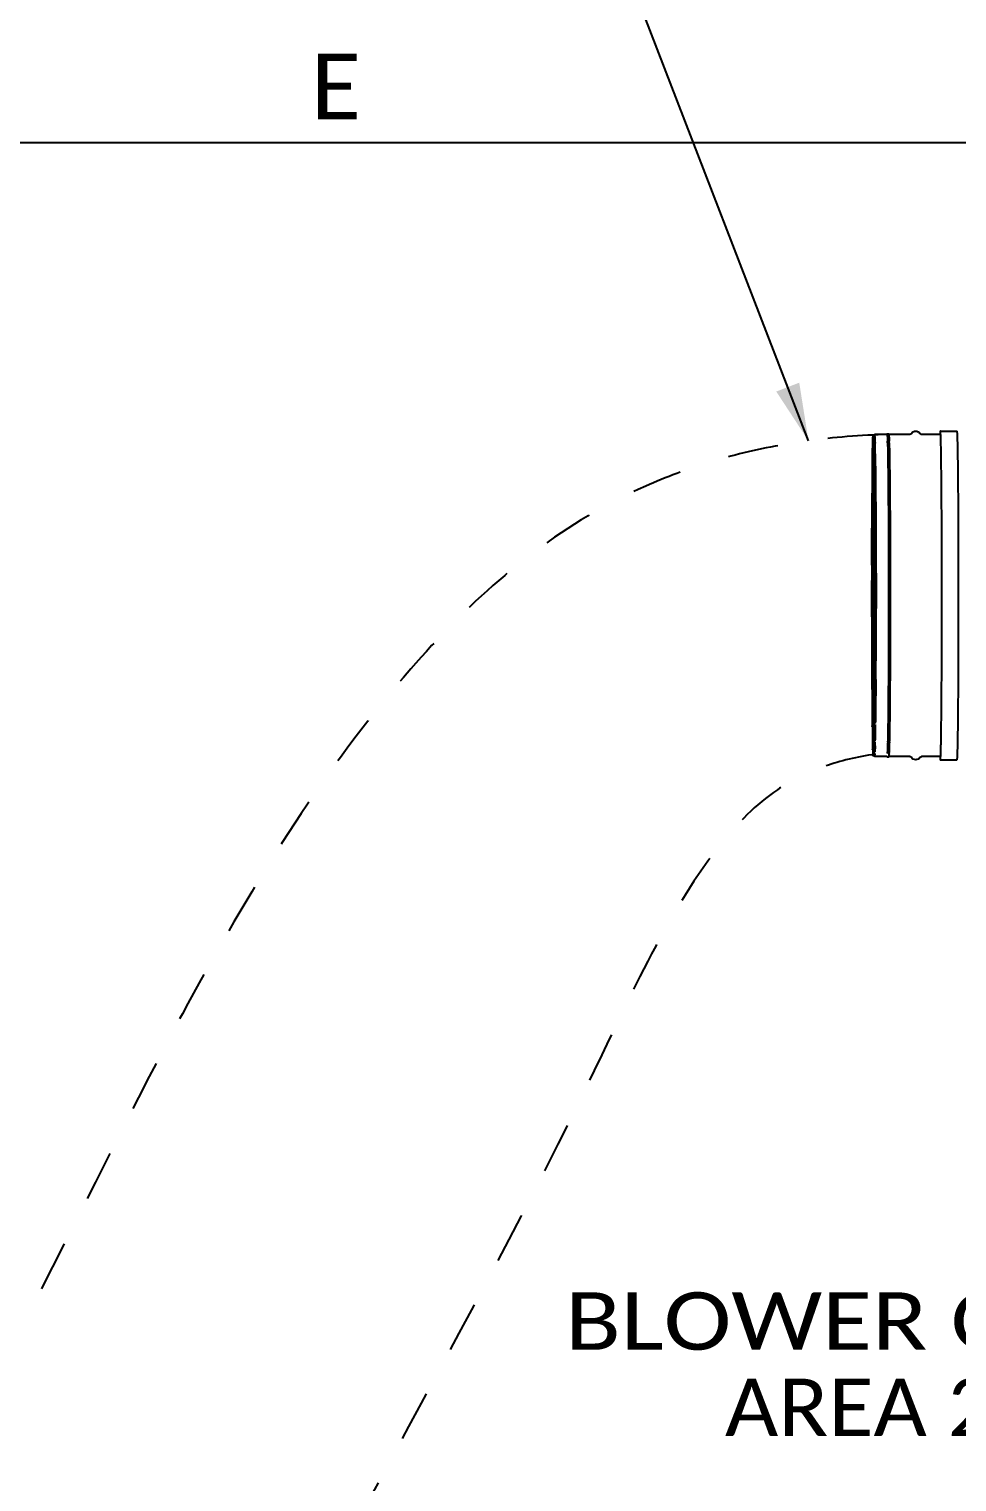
# Model space of a CAD drawing. Header units: millimetres. Extents: x 6781 to 13993, y -7973 to 4183.
# Drawn here: x 8142 to 8706, y -5267 to -4383 of the extents above; entities that cross this region are included whole.
import ezdxf
from ezdxf.enums import TextEntityAlignment as Align

# ---------------------------------------------------------------- set-up
doc = ezdxf.new("R2010")
doc.units = ezdxf.units.MM
doc.header["$LTSCALE"] = 307.34
doc.header["$PDMODE"] = 3
doc.header["$PDSIZE"] = 8
doc.linetypes.add('DASHED', pattern=[0.2, 0.1, -0.1])
doc.layers.get('0').update_dxf_attribs({"linetype": 'CONTINUOUS'})
doc.layers.get('Defpoints').update_dxf_attribs({"linetype": 'CONTINUOUS'})
doc.styles.get("Standard").update_dxf_attribs({"font": 'calibri.ttf'})
doc.dimstyles.new('DIMSTYLE_1', dxfattribs={"dimtxt": 40, "dimasz": 35, "dimexe": 1.5, "dimexo": 1, "dimgap": 1, "dimtad": 1, "dimdsep": 46, "dimtxsty": 'Standard', "dimblk": '_FILLED', "dimblk1": '_FILLED', "dimblk2": '_FILLED', "dimcen": 0.09, "dimazin": 2, "dimtp": 0.01, "dimtm": 0.01, "dimtfac": 1, "dimtofl": 0, "dimtmove": 0, "dimatfit": 3, "dimldrblk": '_FILLED', "dimfxl": 1, "dimtolj": 1, "dimarcsym": 0})
doc.dimstyles.get("Standard").update_dxf_attribs({"dimtxt": 35, "dimasz": 35, "dimexe": 1.5, "dimexo": 1, "dimtad": 1, "dimdsep": 46, "dimtxsty": 'Standard', "dimblk": '_FILLED', "dimblk1": '_FILLED', "dimblk2": '_FILLED', "dimcen": 0.09, "dimazin": 2, "dimtol": 1, "dimtp": 0.01, "dimtm": 0.01, "dimtfac": 1, "dimtofl": 0, "dimtmove": 0, "dimatfit": 3, "dimldrblk": '_FILLED', "dimfxl": 1, "dimtolj": 1, "dimarcsym": 0})

# ---------------------------------------------------------------- blocks, each defined once
blk = doc.blocks.new('_FILLED')
at = {"color": 0, "linetype": 'ByBlock'}
blk.add_solid([(0, 0), (-1, 0.214), (-1, -0.214)], dxfattribs=at)
blk = doc.blocks.new('*D1028')
at = {"color": 0, "linetype": 'Continuous', "lineweight": -2}
for p, q in [((7456.82, -4743.03), (7456.82, -4450.82)), ((9166.46, -4452.32), (7491.82, -4452.32)), ((9201.46, -4688.32), (9201.46, -4450.82))]:
    blk.add_line(p, q, dxfattribs=at)
at = {"layer": 'Defpoints', "color": 0}
for p in [(7456.82, -4452.32), (9201.46, -4689.32), (7456.82, -4744.03)]:
    blk.add_point(p, dxfattribs=at)
at = {"color": 0, "linetype": 'ByBlock', "lineweight": -2, "xscale": 35, "yscale": 35, "zscale": 35, "rotation": 180}
blk.add_blockref('_FILLED', (7456.82, -4452.32), dxfattribs=at)
at = {"color": 0, "linetype": 'ByBlock', "lineweight": -2, "xscale": 35, "yscale": 35, "zscale": 35}
blk.add_blockref('_FILLED', (9201.46, -4452.32), dxfattribs=at)
at = {"color": 0, "insert": (8328.65, -4397.99), "char_height": 40, "attachment_point": 2, "line_spacing_factor": 0.9}
blk.add_mtext('\\A1;E', dxfattribs=at)

msp = doc.modelspace()

# ---------------------------------------------------------------- linework, layer by layer
at = {"color": 0, "linetype": 'Continuous'}
for p, q in [((8655.10063, -4631.56689), (8655.10061, -4631.56916)), ((8655.10061, -4631.56908), (8655.85491, -4805.98209)), ((8655.31634, -4631.52052), (8655.14896, -4631.52052)), ((8655.31093, -4630.26174), (8655.31091, -4630.26391)), ((8655.31091, -4630.26393), (8656.00011, -4789.62294)), ((8663.93613, -4629.60557), (8656.29999, -4629.60557)), ((8656.31482, -4631.16681), (8656.32627, -4633.81258)), ((8656.39394, -4631.21537), (8656.31482, -4631.21537)), ((8656.38067, -4630.9919), (8656.38176, -4631.00241)), ((8656.38067, -4630.9971), (8656.38176, -4631.00241)), ((8656.39353, -4631.2081), (8656.39394, -4631.21537)), ((8656.39361, -4631.12601), (8656.39402, -4631.13069)), ((8656.45147, -4630.96015), (8656.44887, -4630.9137)), ((8677.83495, -4629.60557), (8664.9301, -4629.60557)), ((8696.29825, -4629.60557), (8684.76285, -4629.60557)), ((8696.29825, -4627.60557), (8706.29782, -4627.60557)), ((8654.91394, -4638.33157), (8654.91393, -4638.33384)), ((8654.91393, -4638.33376), (8655.68611, -4816.88171)), ((8655.12966, -4638.2852), (8654.96227, -4638.2852)), ((8655.54243, -4633.85895), (8655.54241, -4633.86112)), ((8655.54241, -4633.86114), (8656.1241, -4768.36143)), ((8656.52632, -4633.81258), (8655.59076, -4633.81258)), ((8656.42414, -4633.81258), (8656.45494, -4632.282)), ((8656.51748, -4632.41872), (8656.51187, -4632.2736)), ((8656.54632, -4634.76402), (8656.60335, -4647.94974)), ((8656.55457, -4634.76378), (8656.55597, -4634.81086)), ((8656.55518, -4634.5423), (8656.55659, -4634.58682)), ((8656.55659, -4634.58682), (8656.56644, -4634.90552)), ((8656.58696, -4634.80994), (8656.58557, -4634.76286)), ((8656.58766, -4634.58314), (8656.58627, -4634.53386)), ((8656.59738, -4634.93492), (8656.58766, -4634.58314)), ((8656.69141, -4639.04104), (8656.68606, -4638.77158)), ((8654.74512, -4649.23338), (8655.49942, -4823.64639)), ((8654.74522, -4649.23338), (8654.74514, -4649.2312)), ((8654.96085, -4649.18482), (8654.79347, -4649.18482)), ((8655.81951, -4647.99611), (8655.81949, -4647.99828)), ((8655.81949, -4647.9983), (8656.2025, -4736.55997)), ((8656.81249, -4647.94974), (8655.86784, -4647.94974)), ((8656.60545, -4647.94974), (8656.7236, -4642.07881)), ((8656.82341, -4648.90118), (8657.19838, -4735.60401)), ((8656.84325, -4648.78257), (8656.83034, -4647.77862)), ((8656.8431, -4648.94879), (8656.84244, -4648.90092)), ((8656.8439, -4648.83371), (8656.84325, -4648.78257)), ((8664.43123, -4647.87655), (8664.44415, -4648.88502)), ((8665.43129, -4647.87489), (8665.44425, -4648.88663)), ((8656.86386, -4658.25597), (8656.9078, -4656.0728)), ((8656.88636, -4652.41507), (8656.88339, -4652.15047)), ((8664.48361, -4652.204), (8664.4945, -4653.188)), ((8665.48363, -4652.20013), (8665.49453, -4653.18583)), ((8654.59995, -4665.59034), (8654.59993, -4665.59251)), ((8654.59993, -4665.59253), (8655.28913, -4824.95154)), ((8654.81566, -4665.54397), (8654.64828, -4665.54397)), ((8656.94626, -4677.30835), (8657.04335, -4672.48431)), ((8657.029, -4668.46352), (8657.02696, -4668.17588)), ((8657.05279, -4671.99244), (8657.04935, -4671.46117)), ((8664.62648, -4668.15891), (8664.63346, -4669.15191)), ((8665.6265, -4668.15799), (8665.63347, -4669.1507)), ((8654.47587, -4686.85404), (8654.47596, -4686.85185)), ((8654.47594, -4686.85404), (8655.05763, -4821.35433)), ((8654.69167, -4686.80548), (8654.52429, -4686.80548)), ((8657.02866, -4696.36073), (8657.13589, -4691.03238)), ((8657.13011, -4686.5377), (8657.12892, -4686.26164)), ((8664.72912, -4686.39053), (8664.7331, -4687.3249)), ((8665.72911, -4686.38621), (8665.73311, -4687.32499)), ((8664.79209, -4706.32415), (8664.79413, -4707.3298)), ((8665.7921, -4706.32517), (8665.79413, -4707.33107)), ((8654.39745, -4718.6555), (8654.39755, -4718.65331)), ((8654.39753, -4718.6555), (8654.78054, -4807.21717)), ((8654.61326, -4718.60694), (8654.44588, -4718.60694)), ((8657.11106, -4715.4131), (8657.19082, -4711.44966)), ((8664.81387, -4728.48494), (8664.81374, -4729.48724)), ((8665.81387, -4728.48501), (8665.81374, -4729.48732)), ((8656.20252, -4736.55783), (8656.20248, -4736.55997)), ((8656.24693, -4736.6042), (8657.20083, -4736.6042)), ((8656.98676, -4736.6042), (8657.11997, -4767.40547)), ((8657.01571, -4743.29763), (8657.15041, -4736.6042)), ((8657.2104, -4736.60523), (8657.21117, -4735.65285)), ((8657.21117, -4735.65285), (8657.21068, -4735.60421)), ((8657.21121, -4735.60883), (8657.21255, -4733.60173)), ((8664.81085, -4735.61688), (8664.81004, -4736.61444)), ((8665.81085, -4735.61559), (8665.81004, -4736.6127)), ((8664.78186, -4753.3247), (8664.77923, -4754.33872)), ((8665.78185, -4753.33021), (8665.77923, -4754.34295)), ((8657.09811, -4762.35001), (8657.1522, -4759.66212)), ((8656.12411, -4768.35929), (8656.12408, -4768.36143)), ((8656.16852, -4768.40566), (8657.11851, -4768.40566)), ((8656.90836, -4768.40566), (8656.99598, -4788.66698)), ((8656.92036, -4771.18216), (8656.97624, -4768.40566)), ((8657.13084, -4768.50434), (8657.13492, -4767.53677)), ((8657.13311, -4767.44995), (8657.13331, -4767.40592)), ((8657.13492, -4767.53677), (8657.13511, -4767.49209)), ((8664.73482, -4767.47604), (8664.73054, -4768.49071)), ((8665.7348, -4767.48215), (8665.73053, -4768.49416)), ((8656.00012, -4789.6208), (8656.00009, -4789.62294)), ((8656.04453, -4789.66717), (8656.99323, -4789.66717)), ((8656.78436, -4789.66717), (8656.8487, -4804.54363)), ((8656.95175, -4788.66717), (8657.00161, -4788.66717)), ((8657.00113, -4790.50018), (8657.00686, -4789.75979)), ((8657.00686, -4789.75979), (8657.0144, -4788.76073)), ((8657.01383, -4788.71156), (8657.01419, -4788.6677)), ((8657.0144, -4788.76073), (8657.01474, -4788.71466)), ((8657.05154, -4783.41259), (8657.05334, -4783.13313)), ((8664.61424, -4788.73368), (8664.60653, -4789.75456)), ((8664.65317, -4783.10249), (8664.64677, -4784.088)), ((8665.61419, -4788.74383), (8665.6065, -4789.76177)), ((8665.65321, -4783.09934), (8665.64684, -4784.08112)), ((8656.82502, -4799.06669), (8656.97829, -4791.45036)), ((8654.78054, -4807.21725), (8654.78056, -4807.21503)), ((8654.82497, -4807.26141), (8654.99668, -4807.26141)), ((8655.85493, -4805.97995), (8655.855, -4805.98209)), ((8656.63917, -4806.02632), (8656.67975, -4815.40849)), ((8656.64727, -4807.89884), (8656.68495, -4806.02632)), ((8656.80656, -4805.02632), (8656.84332, -4805.02632)), ((8656.85729, -4805.07063), (8656.85778, -4805.02689)), ((8656.8583, -4805.21092), (8656.85881, -4805.16917)), ((8664.45691, -4805.31603), (8664.45677, -4805.30121)), ((8664.46009, -4805.03057), (8664.45682, -4805.3012)), ((8665.45649, -4805.31527), (8665.45646, -4805.31603)), ((8665.4601, -4805.03603), (8665.45672, -4805.31527)), ((8655.68613, -4816.87957), (8655.6862, -4816.88171)), ((8656.47037, -4816.92595), (8656.4953, -4822.69043)), ((8656.63775, -4815.92595), (8656.66864, -4815.92595)), ((8656.69109, -4815.97037), (8656.69201, -4815.92711)), ((8656.69187, -4816.14689), (8656.69278, -4816.10021)), ((8664.27568, -4816.92725), (8664.27109, -4817.14748)), ((8664.2955, -4815.93827), (8664.28842, -4816.29857)), ((8665.29571, -4815.93738), (8665.28819, -4816.32036)), ((8655.05763, -4821.3544), (8655.05764, -4821.35219)), ((8655.10205, -4821.39857), (8655.27376, -4821.39857)), ((8655.28914, -4824.9494), (8655.28911, -4824.95154)), ((8655.33355, -4824.99578), (8656.20518, -4824.99578)), ((8655.49942, -4823.6463), (8655.49944, -4823.64425)), ((8656.24077, -4823.99578), (8656.38308, -4823.99578)), ((8656.28368, -4823.69062), (8656.285, -4823.99558)), ((8663.86917, -4825.60557), (8656.29999, -4825.60557)), ((8656.32329, -4823.99744), (8656.32946, -4823.69062)), ((8656.51176, -4822.73541), (8656.51321, -4822.69274)), ((8656.51219, -4822.92934), (8656.51366, -4822.89157)), ((8677.83495, -4825.60557), (8664.9283, -4825.60557)), ((8696.29825, -4825.60557), (8684.76285, -4825.60557)), ((8696.29825, -4827.60557), (8706.29782, -4827.60557))]:
    msp.add_line(p, q, dxfattribs=at)
for centre, radius, start, end in [((8647.27754, -4631.93595), 9.15196, 5.25885462, 5.85459975), ((8645.2776, -4632.12279), 11.16061, 5.12406525, 5.27298453), ((8640.15517, -4631.57227), 16.3032, 4.08916033, 5.05797145), ((8629.92626, -4632.32013), 26.55941, 3.647021, 4.12484953), ((8618.37963, -4633.05711), 38.12953, 3.22251344, 3.64853962), ((8599.2019, -4634.12868), 57.33719, 2.80630225, 3.16785197), ((8598.63391, -4635.13857), 57.90409, 2.87730523, 3.06219516), ((8472.77927, -4639.36734), 183.86955, 1.80049534, 2.1657832), ((8379.64891, -4642.346), 277.04752, 1.61583172, 1.81106023), ((8368.55696, -4642.91303), 295.7475, 1.57276304, 1.76902455), ((8367.39407, -4642.95354), 297.91107, 1.57089677, 1.76383797), ((8654.17134, -4687.73326), 1.00625, 58.88967916, 59.7256874), ((8538.39818, -4817.98755), 125.81038, 357.64387587, 357.84747018), ((8533.4367, -4817.79509), 131.77558, 357.64810972, 357.86454808)]:
    msp.add_arc(centre, radius, start, end, dxfattribs=at)
at = {"color": 0, "linetype": 'DASHED'}
for points, knots in [([(8658.44382, -4629.87816), (8522.78364, -4635.1465), (8323.78752, -4782.40907), (8166.44823, -5127.96372), (7978.90648, -5464.55894), (7880.84616, -5676.14983), (7830.17542, -5928.27595)], [0, 0, 0, 0, 0.214246088, 0.52137558, 0.741763518, 1, 1, 1, 1]), ([(8656.80426, -4824.18231), (8611.43855, -4830.83184), (8548.90917, -4879.63691), (8472.5241, -5050.16598), (8371.7378, -5234.8536), (8268.91191, -5425.59254), (8178.52564, -5591.88891), (8117.80008, -5720.9756), (8085.90881, -5802.75432), (8052.58123, -5927.47281)], [0, 0, 0, 0, 0.087702869, 0.227471426, 0.449282825, 0.6375861, 0.778240428, 0.934240525, 1, 1, 1, 1])]:
    msp.add_open_spline(points, degree=3, knots=knots, dxfattribs=at)
at = {"color": 0, "linetype": 'Continuous'}
for points, knots in [([(8655.14889, -4631.52045), (8655.13664, -4631.52054), (8655.10905, -4631.52695), (8655.10088, -4631.55448), (8655.10063, -4631.56689)], [0, 0, 0, 0, 0.496659458, 1, 1, 1, 1]), ([(8655.31093, -4630.26174), (8655.31118, -4630.24925), (8655.31907, -4630.22142), (8655.34697, -4630.21533), (8655.35924, -4630.21534)], [0, 0, 0, 0, 0.504591305, 1, 1, 1, 1]), ([(8655.35924, -4630.21534), (8655.36671, -4630.21535), (8655.38285, -4630.21726), (8655.39849, -4630.22139), (8655.40677, -4630.22399)], [0, 0, 0, 0, 0.462336308, 1, 1, 1, 1]), ([(8655.40677, -4630.22399), (8655.42505, -4630.22971), (8655.51139, -4630.26642), (8655.58893, -4630.32025), (8655.64831, -4630.36494)], [0, 0, 0, 0, 0.204901856, 1, 1, 1, 1]), ([(8656.30002, -4629.60575), (8656.26322, -4629.60555), (8656.25678, -4629.8152), (8656.22697, -4629.91219), (8656.21651, -4630.01494)], [0, 0, 0, 0, 0.262733077, 1, 1, 1, 1]), ([(8656.3147, -4631.1667), (8656.31459, -4631.15623), (8656.31075, -4631.13284), (8656.30328, -4631.11054), (8656.29853, -4631.09843)], [0, 0, 0, 0, 0.446179095, 1, 1, 1, 1]), ([(8656.39489, -4630.13492), (8656.38303, -4630.00227), (8656.3421, -4629.87938), (8656.34693, -4629.60601), (8656.30002, -4629.60575)], [0, 0, 0, 0, 0.739530539, 1, 1, 1, 1]), ([(8656.30002, -4630.60572), (8656.33494, -4630.6059), (8656.34258, -4630.80249), (8656.37057, -4630.89499), (8656.38067, -4630.9919)], [0, 0, 0, 0, 0.263842787, 1, 1, 1, 1]), ([(8656.39402, -4631.13069), (8656.39957, -4631.19282), (8656.42434, -4631.4974), (8656.44232, -4631.80249), (8656.45532, -4632.04534)], [0, 0, 0, 0, 0.204128553, 1, 1, 1, 1]), ([(8656.51187, -4632.2736), (8656.50851, -4632.18779), (8656.49576, -4631.87036), (8656.48172, -4631.55299), (8656.47032, -4631.32147)], [0, 0, 0, 0, 0.270334989, 1, 1, 1, 1]), ([(8663.87132, -4629.62256), (8663.87511, -4629.61025), (8663.89805, -4629.52426), (8663.89349, -4629.43234), (8663.91691, -4629.36006)], [0, 0, 0, 0, 0.144974367, 1, 1, 1, 1]), ([(8663.91691, -4629.36006), (8663.93671, -4629.29898), (8664.08031, -4629.15572), (8664.27171, -4629.20408), (8664.38025, -4629.22496)], [0, 0, 0, 0, 0.367438297, 1, 1, 1, 1]), ([(8664.1002, -4630.01424), (8664.02471, -4629.94772), (8663.88247, -4629.64915), (8664.01263, -4629.97081), (8663.98771, -4630.09422), (8663.99884, -4630.20945)], [0, 0, 0, 0, 0.400187447, 0.539556311, 1, 1, 1, 1]), ([(8664.02666, -4630.56973), (8664.03125, -4630.64054), (8664.05163, -4630.97025), (8664.06881, -4631.30015), (8664.0808, -4631.55926)], [0, 0, 0, 0, 0.214802769, 1, 1, 1, 1]), ([(8664.0808, -4631.55926), (8664.08816, -4631.71824), (8664.12015, -4632.45938), (8664.14546, -4633.20079), (8664.1635, -4633.78319)], [0, 0, 0, 0, 0.2145426, 1, 1, 1, 1]), ([(8664.38025, -4629.22496), (8664.50219, -4629.24842), (8664.68141, -4629.31628), (8664.92912, -4629.38276), (8664.97236, -4629.53083), (8664.92944, -4629.57794), (8664.92288, -4629.60481)], [0, 0, 0, 0, 0.480948783, 0.776621391, 0.892897505, 1, 1, 1, 1]), ([(8664.92288, -4629.60481), (8664.90243, -4629.6885), (8665.0165, -4629.88582), (8664.99145, -4630.08848), (8665.00038, -4630.20365)], [0, 0, 0, 0, 0.427227856, 1, 1, 1, 1]), ([(8665.02909, -4630.57146), (8665.03404, -4630.64369), (8665.05412, -4630.97286), (8665.06982, -4631.30226), (8665.08168, -4631.55936)], [0, 0, 0, 0, 0.219548516, 1, 1, 1, 1]), ([(8665.08168, -4631.55936), (8665.08906, -4631.71949), (8665.12119, -4632.4608), (8665.14603, -4633.20242), (8665.16398, -4633.78386)], [0, 0, 0, 0, 0.216031524, 1, 1, 1, 1]), ([(8678.68609, -4629.11843), (8678.66126, -4629.16146), (8678.47677, -4629.43829), (8678.11804, -4629.60557), (8677.83495, -4629.60557)], [0, 0, 0, 0, 0.14928424, 1, 1, 1, 1]), ([(8678.68609, -4629.11843), (8679.18911, -4628.24702), (8681.29851, -4626.96481), (8683.40852, -4628.24672), (8683.91172, -4629.11843)], [0, 0, 0, 0, 0.499912444, 1, 1, 1, 1]), ([(8684.76285, -4629.60557), (8684.6472, -4629.60557), (8684.30895, -4629.5482), (8684.02245, -4629.31026), (8683.91172, -4629.11843)], [0, 0, 0, 0, 0.34305346, 1, 1, 1, 1]), ([(8696.29825, -4627.60557), (8696.25819, -4627.60557), (8696.25368, -4627.83281), (8696.19053, -4628.09766), (8696.16426, -4628.69676), (8696.13552, -4629.12889), (8696.12286, -4629.38859)], [0, 0, 0, 0, 0.066877781, 0.254867852, 0.565981459, 1, 1, 1, 1]), ([(8696.29825, -4827.60557), (8696.34123, -4827.60557), (8696.34271, -4827.35977), (8696.41121, -4827.07541), (8696.4371, -4826.43022), (8696.48775, -4825.61108), (8696.52856, -4824.52893), (8696.5927, -4822.63574), (8696.66516, -4819.69641), (8696.74611, -4815.51496), (8696.82284, -4810.48559), (8696.89523, -4804.65854), (8696.96212, -4798.08927), (8697.02289, -4790.84125), (8697.09712, -4780.02718), (8697.16832, -4765.38376), (8697.21969, -4746.8647), (8697.23704, -4727.60553), (8697.21969, -4708.34639), (8697.16832, -4689.82739), (8697.09712, -4675.18401), (8697.02289, -4664.36996), (8696.96212, -4657.12196), (8696.89523, -4650.55269), (8696.82284, -4644.72563), (8696.74611, -4639.69626), (8696.66516, -4635.51478), (8696.5927, -4632.57544), (8696.52856, -4630.68223), (8696.48775, -4629.60007), (8696.4371, -4628.78093), (8696.41121, -4628.13574), (8696.34271, -4627.85137), (8696.34123, -4627.60557), (8696.29825, -4627.60557)], [0, 0, 0, 0, 0.0006445, 0.002463807, 0.005475645, 0.009676889, 0.015057242, 0.021605055, 0.038137771, 0.05911701, 0.084340704, 0.113566516, 0.146513734, 0.182864617, 0.222268971, 0.308696196, 0.402474429, 0.500000247, 0.597525887, 0.691303782, 0.777730766, 0.81713504, 0.853485855, 0.886433046, 0.915658883, 0.940882632, 0.961861969, 0.978394802, 0.984942647, 0.990323042, 0.994524321, 0.997536174, 0.999355494, 1, 1, 1, 1]), ([(8706.29782, -4627.60557), (8706.34079, -4627.60557), (8706.34228, -4627.85137), (8706.41077, -4628.13573), (8706.43666, -4628.78092), (8706.48732, -4629.60006), (8706.52813, -4630.68221), (8706.59226, -4632.5754), (8706.66473, -4635.51473), (8706.74567, -4639.69619), (8706.8224, -4644.72555), (8706.89479, -4650.5526), (8706.96168, -4657.12188), (8707.02245, -4664.36989), (8707.09669, -4675.18397), (8707.16788, -4689.82739), (8707.21925, -4708.34645), (8707.2366, -4727.60561), (8707.21925, -4746.86475), (8707.16788, -4765.38376), (8707.09669, -4780.02713), (8707.02245, -4790.84119), (8706.96169, -4798.08919), (8706.8948, -4804.65846), (8706.8224, -4810.48551), (8706.74567, -4815.51489), (8706.66473, -4819.69636), (8706.59226, -4822.63571), (8706.52813, -4824.52891), (8706.48732, -4825.61107), (8706.43666, -4826.43021), (8706.41077, -4827.07541), (8706.34228, -4827.35977), (8706.34079, -4827.60557), (8706.29782, -4827.60557)], [0, 0, 0, 0, 0.0006445, 0.002463807, 0.005475645, 0.009676889, 0.015057242, 0.021605055, 0.038137771, 0.05911701, 0.084340704, 0.113566516, 0.146513734, 0.182864617, 0.222268971, 0.308696196, 0.402474429, 0.500000247, 0.597525887, 0.691303782, 0.777730766, 0.81713504, 0.853485855, 0.886433046, 0.915658883, 0.940882632, 0.961861969, 0.978394802, 0.984942647, 0.990323042, 0.994524321, 0.997536174, 0.999355494, 1, 1, 1, 1]), ([(8654.96221, -4638.28513), (8654.94995, -4638.28522), (8654.92236, -4638.29163), (8654.91419, -4638.31915), (8654.91394, -4638.33157)], [0, 0, 0, 0, 0.496659496, 1, 1, 1, 1]), ([(8655.59074, -4633.81257), (8655.57846, -4633.81254), (8655.55049, -4633.81857), (8655.54268, -4633.84646), (8655.54243, -4633.85895)], [0, 0, 0, 0, 0.495509097, 1, 1, 1, 1]), ([(8656.0486, -4634.10229), (8655.97509, -4634.03585), (8655.87628, -4633.95426), (8655.76892, -4633.88512), (8655.74429, -4633.87078)], [0, 0, 0, 0, 0.776613921, 1, 1, 1, 1]), ([(8656.53015, -4634.69595), (8656.48626, -4634.58364), (8656.32408, -4634.37772), (8656.14897, -4634.193), (8656.0486, -4634.10229)], [0, 0, 0, 0, 0.471254501, 1, 1, 1, 1]), ([(8656.465, -4632.23194), (8656.47042, -4632.33954), (8656.49371, -4632.82753), (8656.51288, -4633.3157), (8656.52661, -4633.69626)], [0, 0, 0, 0, 0.22052254, 1, 1, 1, 1]), ([(8656.54615, -4634.76386), (8656.54603, -4634.75343), (8656.54223, -4634.73017), (8656.53485, -4634.70797), (8656.53015, -4634.69595)], [0, 0, 0, 0, 0.446948793, 1, 1, 1, 1]), ([(8656.68606, -4638.77158), (8656.67904, -4638.42086), (8656.65256, -4637.1419), (8656.62255, -4635.86302), (8656.59738, -4634.93492)], [0, 0, 0, 0, 0.274220655, 1, 1, 1, 1]), ([(8656.73512, -4641.41643), (8656.73158, -4641.21065), (8656.71771, -4640.41884), (8656.70295, -4639.62705), (8656.69141, -4639.04104)], [0, 0, 0, 0, 0.259882944, 1, 1, 1, 1]), ([(8664.19304, -4634.79581), (8664.2016, -4635.10654), (8664.23806, -4636.49787), (8664.26817, -4637.88936), (8664.28956, -4638.97011)], [0, 0, 0, 0, 0.223338056, 1, 1, 1, 1]), ([(8664.3081, -4639.93418), (8664.31924, -4640.53049), (8664.36618, -4643.17785), (8664.40445, -4645.82536), (8664.43123, -4647.87655)], [0, 0, 0, 0, 0.225249324, 1, 1, 1, 1]), ([(8665.19317, -4634.78664), (8665.20173, -4635.09765), (8665.2381, -4636.48866), (8665.26819, -4637.87983), (8665.28956, -4638.95997)], [0, 0, 0, 0, 0.223599706, 1, 1, 1, 1]), ([(8665.30823, -4639.93162), (8665.31936, -4640.52824), (8665.36626, -4643.1759), (8665.40452, -4645.82371), (8665.43129, -4647.87489)], [0, 0, 0, 0, 0.225341816, 1, 1, 1, 1]), ([(8654.74514, -4649.2312), (8654.74539, -4649.21877), (8654.75355, -4649.19124), (8654.78115, -4649.18482), (8654.79341, -4649.18474)], [0, 0, 0, 0, 0.503403733, 1, 1, 1, 1]), ([(8654.79341, -4649.18474), (8654.80816, -4649.18463), (8654.84152, -4649.19195), (8654.87252, -4649.20474), (8654.88954, -4649.2127)], [0, 0, 0, 0, 0.439800365, 1, 1, 1, 1]), ([(8654.88954, -4649.2127), (8654.90083, -4649.21798), (8654.92391, -4649.22972), (8654.94638, -4649.24259), (8654.95789, -4649.24949)], [0, 0, 0, 0, 0.481560817, 1, 1, 1, 1]), ([(8655.91037, -4647.95686), (8655.90298, -4647.95471), (8655.88895, -4647.95129), (8655.87454, -4647.94974), (8655.86783, -4647.94973)], [0, 0, 0, 0, 0.53444523, 1, 1, 1, 1]), ([(8656.32568, -4648.23945), (8656.25503, -4648.1756), (8656.12504, -4648.07056), (8655.9804, -4647.97722), (8655.91037, -4647.95686)], [0, 0, 0, 0, 0.566312537, 1, 1, 1, 1]), ([(8656.8234, -4648.90118), (8656.82319, -4648.85072), (8656.76115, -4648.73593), (8656.60324, -4648.51108), (8656.44157, -4648.34418), (8656.32568, -4648.23945)], [0, 0, 0, 0, 0.180733993, 0.440457859, 1, 1, 1, 1]), ([(8656.83034, -4647.77862), (8656.82288, -4647.20952), (8656.79421, -4645.08874), (8656.76187, -4642.96802), (8656.73512, -4641.41643)], [0, 0, 0, 0, 0.268343872, 1, 1, 1, 1]), ([(8656.88339, -4652.15047), (8656.8802, -4651.86683), (8656.86758, -4650.76124), (8656.85426, -4649.65565), (8656.8439, -4648.83371)], [0, 0, 0, 0, 0.256548867, 1, 1, 1, 1]), ([(8664.44415, -4648.88502), (8664.44754, -4649.15431), (8664.46126, -4650.26063), (8664.4742, -4651.36696), (8664.48361, -4652.204)], [0, 0, 0, 0, 0.243412296, 1, 1, 1, 1]), ([(8665.44425, -4648.88663), (8665.44763, -4649.15551), (8665.46133, -4650.26), (8665.47424, -4651.3645), (8665.48363, -4652.20013)], [0, 0, 0, 0, 0.243436577, 1, 1, 1, 1]), ([(8657.02696, -4668.17588), (8657.01896, -4667.05131), (8656.98738, -4662.80497), (8656.95022, -4658.55866), (8656.91852, -4655.43697)], [0, 0, 0, 0, 0.264833016, 1, 1, 1, 1]), ([(8664.4945, -4653.188), (8664.50705, -4654.34054), (8664.5584, -4659.33078), (8664.59916, -4664.32112), (8664.62648, -4668.15891)], [0, 0, 0, 0, 0.230960631, 1, 1, 1, 1]), ([(8665.49453, -4653.18583), (8665.50708, -4654.33857), (8665.55842, -4659.32922), (8665.59918, -4664.31998), (8665.6265, -4668.15799)], [0, 0, 0, 0, 0.230982057, 1, 1, 1, 1]), ([(8654.59995, -4665.59034), (8654.6002, -4665.57785), (8654.60805, -4665.54999), (8654.63599, -4665.54392), (8654.64827, -4665.54393)], [0, 0, 0, 0, 0.504213705, 1, 1, 1, 1]), ([(8654.64827, -4665.54393), (8654.65574, -4665.54394), (8654.67187, -4665.54585), (8654.68751, -4665.54997), (8654.69579, -4665.55256)], [0, 0, 0, 0, 0.462665999, 1, 1, 1, 1]), ([(8657.12892, -4686.26164), (8657.12357, -4685.03074), (8657.1018, -4680.27432), (8657.07546, -4675.51792), (8657.05279, -4671.99244)], [0, 0, 0, 0, 0.258787408, 1, 1, 1, 1]), ([(8664.63346, -4669.15191), (8664.64295, -4670.52072), (8664.68061, -4676.2669), (8664.71019, -4682.01312), (8664.72912, -4686.39053)], [0, 0, 0, 0, 0.238214029, 1, 1, 1, 1]), ([(8665.63347, -4669.1507), (8665.64296, -4670.51933), (8665.68061, -4676.26447), (8665.71018, -4682.00966), (8665.72911, -4686.38621)], [0, 0, 0, 0, 0.238225713, 1, 1, 1, 1]), ([(8654.47596, -4686.85185), (8654.47621, -4686.83936), (8654.48405, -4686.8115), (8654.512, -4686.80544), (8654.52428, -4686.80545)], [0, 0, 0, 0, 0.504221902, 1, 1, 1, 1]), ([(8654.52428, -4686.80545), (8654.53165, -4686.80545), (8654.54755, -4686.80731), (8654.56297, -4686.81133), (8654.57113, -4686.81386)], [0, 0, 0, 0, 0.463061689, 1, 1, 1, 1]), ([(8657.19307, -4706.62618), (8657.19027, -4705.25882), (8657.17817, -4699.89241), (8657.16155, -4694.526), (8657.1463, -4690.52695)], [0, 0, 0, 0, 0.254798453, 1, 1, 1, 1]), ([(8664.7331, -4687.3249), (8664.73958, -4688.86524), (8664.76438, -4695.19831), (8664.78214, -4701.5314), (8664.79209, -4706.32415)], [0, 0, 0, 0, 0.243222314, 1, 1, 1, 1]), ([(8665.73311, -4687.32499), (8665.73959, -4688.86544), (8665.76439, -4695.19881), (8665.78215, -4701.53222), (8665.7921, -4706.32517)], [0, 0, 0, 0, 0.24322703, 1, 1, 1, 1]), ([(8657.2142, -4728.76601), (8657.21436, -4727.27771), (8657.21376, -4721.35054), (8657.20814, -4715.42338), (8657.20102, -4710.98452)], [0, 0, 0, 0, 0.251098599, 1, 1, 1, 1]), ([(8664.79413, -4707.3298), (8664.79757, -4709.07564), (8664.8096, -4716.12735), (8664.81432, -4723.17907), (8664.81387, -4728.48494)], [0, 0, 0, 0, 0.247576761, 1, 1, 1, 1]), ([(8665.79413, -4707.33107), (8665.79758, -4709.07682), (8665.80961, -4716.12813), (8665.81432, -4723.17945), (8665.81387, -4728.48501)], [0, 0, 0, 0, 0.247578257, 1, 1, 1, 1]), ([(8654.44588, -4718.60691), (8654.45298, -4718.60692), (8654.46827, -4718.60864), (8654.48311, -4718.61241), (8654.49096, -4718.61479)], [0, 0, 0, 0, 0.464106564, 1, 1, 1, 1]), ([(8656.70477, -4735.89391), (8656.60663, -4735.98331), (8656.43262, -4736.16609), (8656.27302, -4736.36867), (8656.22446, -4736.47889)], [0, 0, 0, 0, 0.524305878, 1, 1, 1, 1]), ([(8657.15415, -4735.6042), (8657.08156, -4735.60421), (8656.92105, -4735.71611), (8656.78386, -4735.82187), (8656.70477, -4735.89391)], [0, 0, 0, 0, 0.404239159, 1, 1, 1, 1]), ([(8657.18144, -4753.62691), (8657.18504, -4752.22698), (8657.19835, -4746.5531), (8657.20672, -4740.8792), (8657.2104, -4736.60523)], [0, 0, 0, 0, 0.246731621, 1, 1, 1, 1]), ([(8664.81004, -4736.61444), (8664.80883, -4738.02203), (8664.80289, -4743.59212), (8664.79242, -4749.16221), (8664.78186, -4753.3247)], [0, 0, 0, 0, 0.252705026, 1, 1, 1, 1]), ([(8665.81004, -4736.6127), (8665.80883, -4738.0209), (8665.80289, -4743.59341), (8665.79242, -4749.16591), (8665.78185, -4753.33021)], [0, 0, 0, 0, 0.252705317, 1, 1, 1, 1]), ([(8664.77923, -4754.33872), (8664.77628, -4755.45403), (8664.76391, -4759.83315), (8664.74838, -4764.21225), (8664.73482, -4767.47604)], [0, 0, 0, 0, 0.254688869, 1, 1, 1, 1]), ([(8665.77923, -4754.34295), (8665.77627, -4755.45842), (8665.7639, -4759.83816), (8665.74837, -4764.21789), (8665.7348, -4767.48215)], [0, 0, 0, 0, 0.254688931, 1, 1, 1, 1]), ([(8657.13511, -4767.49209), (8657.13795, -4766.80792), (8657.14913, -4764.03327), (8657.15891, -4761.25861), (8657.16555, -4759.16812)], [0, 0, 0, 0, 0.246579286, 1, 1, 1, 1]), ([(8656.1241, -4768.36143), (8656.12416, -4768.37326), (8656.13076, -4768.39971), (8656.15708, -4768.40571), (8656.16852, -4768.4057)], [0, 0, 0, 0, 0.508473783, 1, 1, 1, 1]), ([(8656.62636, -4767.69537), (8656.5105, -4767.80091), (8656.34827, -4767.96872), (8656.18906, -4768.19419), (8656.12513, -4768.30869), (8656.12411, -4768.35929)], [0, 0, 0, 0, 0.558837128, 0.819530551, 1, 1, 1, 1]), ([(8657.07574, -4767.40566), (8657.06129, -4767.40569), (8656.98252, -4767.42423), (8656.91464, -4767.46921), (8656.86093, -4767.50615)], [0, 0, 0, 0, 0.18154636, 1, 1, 1, 1]), ([(8657.05334, -4783.13313), (8657.06086, -4781.95984), (8657.09069, -4777.08359), (8657.11497, -4772.20732), (8657.13084, -4768.50434)], [0, 0, 0, 0, 0.240615393, 1, 1, 1, 1]), ([(8664.73054, -4768.49071), (8664.72514, -4769.75181), (8664.7031, -4774.62241), (8664.67631, -4779.493), (8664.65317, -4783.10249)], [0, 0, 0, 0, 0.258918317, 1, 1, 1, 1]), ([(8665.73053, -4768.49416), (8665.72513, -4769.75462), (8665.70311, -4774.62303), (8665.67634, -4779.49142), (8665.65321, -4783.09934)], [0, 0, 0, 0, 0.258905743, 1, 1, 1, 1]), ([(8656.00011, -4789.62294), (8656.00017, -4789.63477), (8656.00677, -4789.66122), (8656.03309, -4789.66722), (8656.04453, -4789.66721)], [0, 0, 0, 0, 0.508461285, 1, 1, 1, 1]), ([(8656.00012, -4789.6208), (8656.00038, -4789.6081), (8656.00669, -4789.57917), (8656.01743, -4789.55201), (8656.02424, -4789.53699)], [0, 0, 0, 0, 0.435086965, 1, 1, 1, 1]), ([(8656.02424, -4789.53699), (8656.04723, -4789.48633), (8656.18378, -4789.27347), (8656.35763, -4789.08873), (8656.50237, -4788.95688)], [0, 0, 0, 0, 0.221256601, 1, 1, 1, 1]), ([(8656.95176, -4788.66716), (8656.93715, -4788.66719), (8656.85811, -4788.68599), (8656.79001, -4788.73112), (8656.7362, -4788.76818)], [0, 0, 0, 0, 0.182688763, 1, 1, 1, 1]), ([(8656.89045, -4802.42655), (8656.9007, -4801.49736), (8656.94259, -4797.52195), (8656.97735, -4793.54647), (8657.00113, -4790.50018)], [0, 0, 0, 0, 0.233735409, 1, 1, 1, 1]), ([(8664.60653, -4789.75456), (8664.59596, -4791.1357), (8664.55478, -4796.22777), (8664.50471, -4801.31978), (8664.46009, -4805.03057)], [0, 0, 0, 0, 0.271231208, 1, 1, 1, 1]), ([(8664.64677, -4784.088), (8664.64418, -4784.48157), (8664.63383, -4786.03014), (8664.62284, -4787.5787), (8664.61424, -4788.73368)], [0, 0, 0, 0, 0.25415637, 1, 1, 1, 1]), ([(8665.6065, -4789.76177), (8665.59594, -4791.14262), (8665.55476, -4796.2341), (8665.50471, -4801.32552), (8665.4601, -4805.03603)], [0, 0, 0, 0, 0.271205173, 1, 1, 1, 1]), ([(8665.64684, -4784.08112), (8665.64424, -4784.47616), (8665.63386, -4786.0304), (8665.62282, -4787.58464), (8665.61419, -4788.74383)], [0, 0, 0, 0, 0.25416879, 1, 1, 1, 1]), ([(8654.80402, -4807.13268), (8654.81407, -4807.11033), (8654.86815, -4807.01067), (8654.93743, -4806.92033), (8654.99407, -4806.85217)], [0, 0, 0, 0, 0.216620854, 1, 1, 1, 1]), ([(8655.85492, -4805.98209), (8655.85499, -4805.99385), (8655.86189, -4806.01997), (8655.88787, -4806.02633), (8655.89928, -4806.02641)], [0, 0, 0, 0, 0.507666788, 1, 1, 1, 1]), ([(8656.35718, -4805.31603), (8656.24142, -4805.42147), (8656.06721, -4805.62417), (8655.85741, -4805.85699), (8655.85493, -4805.97995)], [0, 0, 0, 0, 0.560074673, 1, 1, 1, 1]), ([(8656.80661, -4805.02625), (8656.78543, -4805.02607), (8656.66609, -4805.0647), (8656.56803, -4805.14036), (8656.48903, -4805.20332)], [0, 0, 0, 0, 0.173382444, 1, 1, 1, 1]), ([(8656.69278, -4816.10021), (8656.70708, -4815.37116), (8656.76798, -4812.04231), (8656.81475, -4808.71322), (8656.84721, -4806.11322)], [0, 0, 0, 0, 0.219017127, 1, 1, 1, 1]), ([(8664.4479, -4806.02645), (8664.43639, -4806.95139), (8664.39315, -4810.25543), (8664.34172, -4813.55939), (8664.2955, -4815.93827)], [0, 0, 0, 0, 0.279936584, 1, 1, 1, 1]), ([(8664.55149, -4806.02628), (8664.59436, -4806.02637), (8664.71186, -4805.91517), (8664.61921, -4805.79352), (8664.58608, -4805.72406)], [0, 0, 0, 0, 0.357754382, 1, 1, 1, 1]), ([(8665.45646, -4805.31603), (8665.45528, -4805.40128), (8665.41033, -4805.54758), (8665.33077, -4805.73317), (8665.22454, -4805.87636), (8665.29864, -4806.02617), (8665.35388, -4806.02631)], [0, 0, 0, 0, 0.330039601, 0.576942613, 0.786152383, 1, 1, 1, 1]), ([(8665.44795, -4806.02895), (8665.43645, -4806.95316), (8665.39324, -4810.25608), (8665.34186, -4813.55891), (8665.29571, -4815.93738)], [0, 0, 0, 0, 0.279813816, 1, 1, 1, 1]), ([(8655.68611, -4816.88171), (8655.68619, -4816.89347), (8655.69309, -4816.91959), (8655.71907, -4816.92595), (8655.73048, -4816.92603)], [0, 0, 0, 0, 0.507666811, 1, 1, 1, 1]), ([(8656.18838, -4816.21566), (8656.07262, -4816.32109), (8655.8984, -4816.52379), (8655.6886, -4816.75661), (8655.68613, -4816.87957)], [0, 0, 0, 0, 0.560074371, 1, 1, 1, 1]), ([(8656.63781, -4815.92586), (8656.62096, -4815.92574), (8656.52773, -4815.95105), (8656.44898, -4816.00667), (8656.38615, -4816.05256)], [0, 0, 0, 0, 0.178056464, 1, 1, 1, 1]), ([(8656.62407, -4819.24208), (8656.62814, -4819.07675), (8656.64493, -4818.3796), (8656.66033, -4817.68242), (8656.67149, -4817.15057)], [0, 0, 0, 0, 0.237156842, 1, 1, 1, 1]), ([(8664.27109, -4817.14748), (8664.25949, -4817.70021), (8664.21809, -4819.5556), (8664.16883, -4821.41089), (8664.11979, -4822.71298)], [0, 0, 0, 0, 0.297893622, 1, 1, 1, 1]), ([(8664.431, -4816.92615), (8664.44404, -4816.92604), (8664.47222, -4816.92004), (8664.48421, -4816.89238), (8664.48447, -4816.87957)], [0, 0, 0, 0, 0.504545096, 1, 1, 1, 1]), ([(8665.08693, -4816.87957), (8665.08677, -4816.88725), (8665.0892, -4816.90214), (8665.09934, -4816.9134), (8665.10489, -4816.91713)], [0, 0, 0, 0, 0.53442539, 1, 1, 1, 1]), ([(8665.28801, -4816.32037), (8665.28526, -4816.4348), (8665.23122, -4816.63147), (8665.08862, -4816.79536), (8665.08693, -4816.87957)], [0, 0, 0, 0, 0.576072379, 1, 1, 1, 1]), ([(8665.10489, -4816.91713), (8665.10929, -4816.92009), (8665.11962, -4816.92456), (8665.13069, -4816.92595), (8665.13641, -4816.92606)], [0, 0, 0, 0, 0.480944625, 1, 1, 1, 1]), ([(8665.27581, -4816.93116), (8665.26396, -4817.50479), (8665.22165, -4819.42973), (8665.17124, -4821.35459), (8665.12077, -4822.70532)], [0, 0, 0, 0, 0.297986266, 1, 1, 1, 1]), ([(8655.10203, -4821.39858), (8655.0906, -4821.3986), (8655.06425, -4821.39264), (8655.05769, -4821.36617), (8655.05763, -4821.35433)], [0, 0, 0, 0, 0.491241089, 1, 1, 1, 1]), ([(8655.05764, -4821.35219), (8655.0579, -4821.33956), (8655.06416, -4821.31078), (8655.07482, -4821.28375), (8655.08158, -4821.2688)], [0, 0, 0, 0, 0.435197985, 1, 1, 1, 1]), ([(8655.08158, -4821.2688), (8655.09167, -4821.24649), (8655.14573, -4821.14718), (8655.21482, -4821.05709), (8655.27131, -4820.98915)], [0, 0, 0, 0, 0.216964781, 1, 1, 1, 1]), ([(8655.28913, -4824.95154), (8655.28919, -4824.96337), (8655.29582, -4824.98979), (8655.32211, -4824.99582), (8655.33353, -4824.99581)], [0, 0, 0, 0, 0.508868745, 1, 1, 1, 1]), ([(8655.28914, -4824.9494), (8655.2894, -4824.93671), (8655.29572, -4824.90779), (8655.30645, -4824.88063), (8655.31327, -4824.86561)], [0, 0, 0, 0, 0.435031309, 1, 1, 1, 1]), ([(8655.31327, -4824.86561), (8655.33624, -4824.81493), (8655.47271, -4824.602), (8655.64665, -4824.41732), (8655.79139, -4824.28549)], [0, 0, 0, 0, 0.221318548, 1, 1, 1, 1]), ([(8655.54378, -4823.69069), (8655.53237, -4823.6906), (8655.50641, -4823.68425), (8655.4995, -4823.65814), (8655.49943, -4823.64639)], [0, 0, 0, 0, 0.492400049, 1, 1, 1, 1]), ([(8655.49944, -4823.64425), (8655.49978, -4823.62728), (8655.51062, -4823.58801), (8655.52721, -4823.55179), (8655.53782, -4823.53143)], [0, 0, 0, 0, 0.425084821, 1, 1, 1, 1]), ([(8656.24079, -4823.99575), (8656.22189, -4823.99576), (8656.11658, -4824.02664), (8656.02871, -4824.09166), (8655.95837, -4824.14535)], [0, 0, 0, 0, 0.175957019, 1, 1, 1, 1]), ([(8656.00169, -4822.98033), (8656.08073, -4822.90833), (8656.21789, -4822.80289), (8656.37845, -4822.68999), (8656.45113, -4822.69055)], [0, 0, 0, 0, 0.595296168, 1, 1, 1, 1]), ([(8656.2051, -4825.07622), (8656.21695, -4825.20887), (8656.25788, -4825.33176), (8656.25306, -4825.60514), (8656.29996, -4825.60539)], [0, 0, 0, 0, 0.739530539, 1, 1, 1, 1]), ([(8656.35765, -4824.40845), (8656.35344, -4824.43729), (8656.33766, -4824.49292), (8656.33959, -4824.60563), (8656.29996, -4824.60542)], [0, 0, 0, 0, 0.423767664, 1, 1, 1, 1]), ([(8656.29996, -4825.60539), (8656.32429, -4825.60553), (8656.3411, -4825.47725), (8656.3766, -4825.31723), (8656.40372, -4824.97043), (8656.42321, -4824.71715), (8656.43284, -4824.5655)], [0, 0, 0, 0, 0.069263028, 0.257164566, 0.567366838, 1, 1, 1, 1]), ([(8656.40623, -4823.93479), (8656.40242, -4823.98305), (8656.38914, -4824.1412), (8656.37361, -4824.29929), (8656.35765, -4824.40845)], [0, 0, 0, 0, 0.304980914, 1, 1, 1, 1]), ([(8656.43284, -4824.5655), (8656.43688, -4824.50183), (8656.45424, -4824.21524), (8656.46875, -4823.92847), (8656.47916, -4823.70539)], [0, 0, 0, 0, 0.222199732, 1, 1, 1, 1]), ([(8656.60026, -4819.11032), (8656.59192, -4819.42461), (8656.56174, -4820.50785), (8656.52633, -4821.59098), (8656.4936, -4822.35955)], [0, 0, 0, 0, 0.290124455, 1, 1, 1, 1]), ([(8656.51366, -4822.89157), (8656.52164, -4822.6858), (8656.55617, -4821.73999), (8656.58372, -4820.79393), (8656.60335, -4820.05367)], [0, 0, 0, 0, 0.217569056, 1, 1, 1, 1]), ([(8664.41903, -4825.98619), (8664.29709, -4825.96273), (8664.11786, -4825.89486), (8663.87016, -4825.82838), (8663.82692, -4825.68032), (8663.86983, -4825.6332), (8663.8764, -4825.60634)], [0, 0, 0, 0, 0.480948783, 0.776621391, 0.892897505, 1, 1, 1, 1]), ([(8664.28149, -4823.69079), (8664.31424, -4823.69026), (8664.18979, -4823.50083), (8664.15935, -4823.44856), (8664.13262, -4823.36604)], [0, 0, 0, 0, 0.274121215, 1, 1, 1, 1]), ([(8664.88236, -4825.85108), (8664.86257, -4825.91216), (8664.71897, -4826.05543), (8664.52757, -4826.00707), (8664.41903, -4825.98619)], [0, 0, 0, 0, 0.367438297, 1, 1, 1, 1]), ([(8665.1014, -4823.20273), (8665.09642, -4823.32402), (8665.09516, -4823.43158), (8664.85885, -4823.69038), (8664.91217, -4823.6908)], [0, 0, 0, 0, 0.694793517, 1, 1, 1, 1]), ([(8665.07903, -4823.7125), (8665.0581, -4824.16301), (8665.008, -4824.87305), (8664.96422, -4825.59854), (8664.88236, -4825.85108)], [0, 0, 0, 0, 0.629469699, 1, 1, 1, 1]), ([(8677.83495, -4825.60557), (8677.95061, -4825.60557), (8678.28886, -4825.66295), (8678.57536, -4825.90089), (8678.68609, -4826.09271)], [0, 0, 0, 0, 0.34305346, 1, 1, 1, 1]), ([(8683.91172, -4826.09271), (8683.40869, -4826.96412), (8681.2993, -4828.24634), (8679.18929, -4826.96443), (8678.68609, -4826.09271)], [0, 0, 0, 0, 0.499912444, 1, 1, 1, 1]), ([(8683.91172, -4826.09271), (8683.93655, -4826.04969), (8684.12104, -4825.77286), (8684.47977, -4825.60557), (8684.76285, -4825.60557)], [0, 0, 0, 0, 0.14928424, 1, 1, 1, 1]), ([(8696.12288, -4825.82288), (8696.13554, -4826.08253), (8696.16427, -4826.51458), (8696.19054, -4827.11357), (8696.25369, -4827.37838), (8696.25819, -4827.60557), (8696.29825, -4827.60557)], [0, 0, 0, 0, 0.434018506, 0.745131184, 0.933121348, 1, 1, 1, 1])]:
    msp.add_open_spline(points, degree=3, knots=knots, dxfattribs=at)
for points in [[(8655.31342, -4631.58516), (8655.26286, -4631.55488), (8655.20782, -4631.52002), (8655.14889, -4631.52045)], [(8655.64831, -4630.36494), (8655.70674, -4630.40891), (8655.76285, -4630.45605), (8655.8171, -4630.50508)], [(8656.21576, -4630.95033), (8656.10397, -4630.78543), (8655.9649, -4630.63865), (8655.8171, -4630.50508)], [(8656.29853, -4631.09843), (8656.27788, -4631.04578), (8656.24749, -4630.99714), (8656.21576, -4630.95033)], [(8663.99884, -4630.20945), (8664.01042, -4630.32935), (8664.01886, -4630.44953), (8664.02666, -4630.56973)], [(8665.00038, -4630.20365), (8665.00989, -4630.32626), (8665.02068, -4630.44877), (8665.02909, -4630.57146)], [(8655.12673, -4638.34984), (8655.07617, -4638.31956), (8655.02113, -4638.28469), (8654.96221, -4638.28513)], [(8655.74429, -4633.87078), (8655.69698, -4633.84325), (8655.64548, -4633.81266), (8655.59074, -4633.81257)], [(8664.28956, -4638.97011), (8664.29592, -4639.29147), (8664.30209, -4639.61282), (8664.3081, -4639.93418)], [(8665.28956, -4638.95997), (8665.29596, -4639.28385), (8665.30218, -4639.60773), (8665.30823, -4639.93162)], [(8655.86783, -4647.94973), (8655.8455, -4647.94969), (8655.81996, -4647.97379), (8655.81951, -4647.99611)], [(8656.91852, -4655.43697), (8656.90829, -4654.42966), (8656.8976, -4653.42236), (8656.88636, -4652.41507)], [(8654.69579, -4665.55256), (8654.73801, -4665.56577), (8654.77743, -4665.5874), (8654.81531, -4665.61026)], [(8657.04935, -4671.46117), (8657.04283, -4670.46195), (8657.03606, -4669.46273), (8657.029, -4668.46352)], [(8654.57113, -4686.81386), (8654.60893, -4686.82558), (8654.64446, -4686.84429), (8654.67864, -4686.86424)], [(8657.1463, -4690.52695), (8657.14122, -4689.1972), (8657.13584, -4687.86745), (8657.13011, -4686.5377)], [(8657.20102, -4710.98452), (8657.19868, -4709.53174), (8657.19604, -4708.07896), (8657.19307, -4706.62618)], [(8654.39755, -4718.65331), (8654.398, -4718.63098), (8654.42355, -4718.60689), (8654.44588, -4718.60691)], [(8654.49096, -4718.61479), (8654.53403, -4718.62781), (8654.57417, -4718.64987), (8654.61271, -4718.6731)], [(8657.21255, -4733.60173), (8657.21347, -4731.98982), (8657.21402, -4730.37792), (8657.2142, -4728.76601)], [(8656.20251, -4736.55997), (8656.20262, -4736.58087), (8656.22603, -4736.60425), (8656.24693, -4736.60423)], [(8656.22446, -4736.47889), (8656.21344, -4736.50388), (8656.20307, -4736.53053), (8656.20252, -4736.55783)], [(8664.81374, -4729.48724), (8664.81337, -4731.53046), (8664.81241, -4733.57367), (8664.81085, -4735.61688)], [(8665.81374, -4729.48732), (8665.81337, -4731.53008), (8665.81241, -4733.57283), (8665.81085, -4735.61559)], [(8657.16555, -4759.16812), (8657.17141, -4757.32105), (8657.1767, -4755.47398), (8657.18144, -4753.62691)], [(8656.86093, -4767.50615), (8656.77817, -4767.56309), (8656.70063, -4767.62773), (8656.62636, -4767.69537)], [(8656.7362, -4788.76818), (8656.65371, -4788.82499), (8656.57642, -4788.88944), (8656.50237, -4788.95688)], [(8657.01474, -4788.71466), (8657.0207, -4787.91484), (8657.02646, -4787.11502), (8657.03204, -4786.3152)], [(8657.03204, -4786.3152), (8657.03879, -4785.34767), (8657.04529, -4784.38013), (8657.05154, -4783.41259)], [(8654.82495, -4807.26142), (8654.80406, -4807.26146), (8654.78066, -4807.23807), (8654.78054, -4807.21717)], [(8654.78056, -4807.21503), (8654.78113, -4807.1865), (8654.79232, -4807.15872), (8654.80402, -4807.13268)], [(8656.48903, -4805.20332), (8656.44381, -4805.23936), (8656.39992, -4805.2771), (8656.35718, -4805.31603)], [(8656.85881, -4805.16917), (8656.86985, -4804.25497), (8656.88037, -4803.34076), (8656.89045, -4802.42655)], [(8664.58608, -4805.72406), (8664.52466, -4805.5953), (8664.46013, -4805.45866), (8664.45691, -4805.31603)], [(8656.38615, -4816.05256), (8656.31715, -4816.10297), (8656.25155, -4816.15812), (8656.18838, -4816.21566)], [(8664.40273, -4816.68957), (8664.33936, -4816.56952), (8664.28581, -4816.43435), (8664.2887, -4816.29863)], [(8664.48447, -4816.87957), (8664.48586, -4816.81064), (8664.43491, -4816.75054), (8664.40273, -4816.68957)], [(8655.53782, -4823.53143), (8655.56745, -4823.47453), (8655.60426, -4823.42142), (8655.64273, -4823.37008)], [(8655.64273, -4823.37008), (8655.74865, -4823.22875), (8655.87111, -4823.09927), (8656.00169, -4822.98033)], [(8655.95837, -4824.14535), (8655.9006, -4824.18943), (8655.84511, -4824.23656), (8655.79139, -4824.28549)], [(8656.60335, -4820.05367), (8656.61053, -4819.78315), (8656.61742, -4819.51262), (8656.62407, -4819.24208)], [(8664.13262, -4823.36604), (8664.11119, -4823.29989), (8664.09928, -4823.22915), (8664.1022, -4823.15968)]]:
    msp.add_open_spline(points, degree=3, dxfattribs=at)

# ---------------------------------------------------------------- texts
for s, width, p, p2 in [('BLOWER OUTLET', 1.126644, (8468.14285, -5186.54167), (8900.53584, -5186.54167)), (' AREA 264X140', 1.017728, (8552.57865, -5239.04167), (8900.53584, -5239.04167))]:
    msp.add_text(s, height=35, dxfattribs=dict(at, width=width)).set_placement(p, p2, align=Align.FIT)

# ---------------------------------------------------------------- dimensions: what is measured, and where the dimension line sits
dim = msp.add_linear_dim(base=(7456.81696, -4452.3225), p1=(9201.46265, -4689.32042), p2=(7456.81696, -4744.02823), angle=180, text='E', dimstyle='DIMSTYLE_1', dxfattribs=at)
dim.commit()
dim.dimension.update_dxf_attribs({"geometry": '*D1028', "text_midpoint": (8328.6534, -4452.3225), "dimtype": 160})

# ---------------------------------------------------------------- leaders
msp.add_leader([(8616.0893, -4633.50097), (8453.11912, -4211.15443), (8402.30875, -4210.53919)], dimstyle='Standard', override={"dimtad": 0}, dxfattribs=at)

doc.saveas('drawing.dxf')
